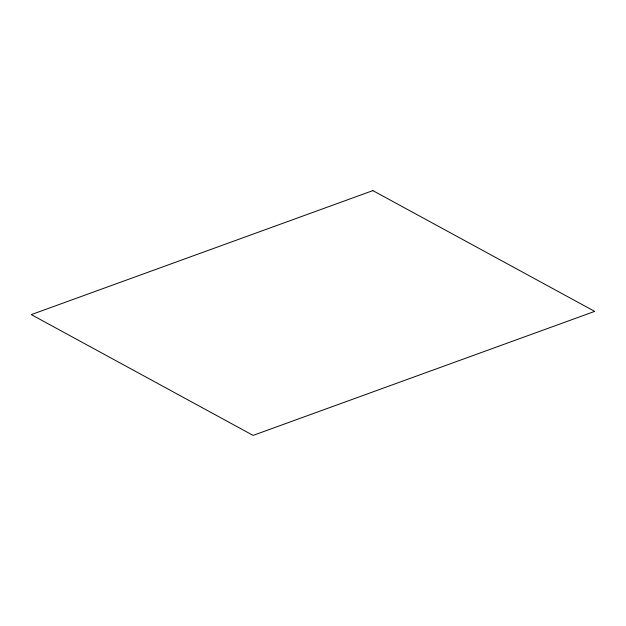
<?xml version="1.0" encoding="UTF-8"?>
<svg xmlns="http://www.w3.org/2000/svg" width="626" height="626" viewBox="0 0 626 626"><rect width="100%" height="100%" fill="white"/><g stroke="black" fill="none" stroke-linecap="round" stroke-linejoin="round"><path stroke-width="0.94" d="M372.885 190.609L31.3 314.612L253.115 435.391L594.7 311.388L372.885 190.609"/></g></svg>
